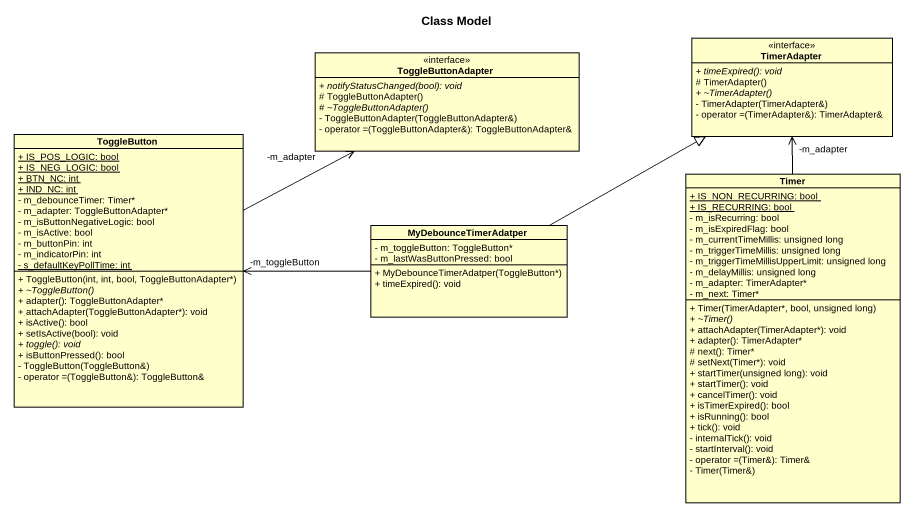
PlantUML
@startuml
title Class Model
hide circle
hide empty members
skinparam classAttributeIconSize 0
class ToggleButtonAdapter <<interface>> {
  {abstract} + notifyStatusChanged(bool): void
  # ToggleButtonAdapter()
  {abstract} # ~ToggleButtonAdapter()
  - ToggleButtonAdapter(ToggleButtonAdapter&)
  - operator =(ToggleButtonAdapter&): ToggleButtonAdapter&
}
class TimerAdapter <<interface>> {
  {abstract} + timeExpired(): void
  # TimerAdapter()
  {abstract} + ~TimerAdapter()
  - TimerAdapter(TimerAdapter&)
  - operator =(TimerAdapter&): TimerAdapter&
}
class ToggleButton {
  {static} + IS_POS_LOGIC: bool
  {static} + IS_NEG_LOGIC: bool
  {static} + BTN_NC: int
  {static} + IND_NC: int
  - m_debounceTimer: Timer*
  - m_adapter: ToggleButtonAdapter*
  - m_isButtonNegativeLogic: bool
  - m_isActive: bool
  - m_buttonPin: int
  - m_indicatorPin: int
  {static} - s_defaultKeyPollTime: int
  + ToggleButton(int, int, bool, ToggleButtonAdapter*)
  {abstract} + ~ToggleButton()
  + adapter(): ToggleButtonAdapter*
  + attachAdapter(ToggleButtonAdapter*): void
  + isActive(): bool
  + setIsActive(bool): void
  {abstract} + toggle(): void
  + isButtonPressed(): bool
  - ToggleButton(ToggleButton&)
  - operator =(ToggleButton&): ToggleButton&
}
class Timer {
  {static} + IS_NON_RECURRING: bool
  {static} + IS_RECURRING: bool
  - m_isRecurring: bool
  - m_isExpiredFlag: bool
  - m_currentTimeMillis: unsigned long
  - m_triggerTimeMillis: unsigned long
  - m_triggerTimeMillisUpperLimit: unsigned long
  - m_delayMillis: unsigned long
  - m_adapter: TimerAdapter*
  - m_next: Timer*
  + Timer(TimerAdapter*, bool, unsigned long)
  {abstract} + ~Timer()
  + attachAdapter(TimerAdapter*): void
  + adapter(): TimerAdapter*
  # next(): Timer*
  # setNext(Timer*): void
  + startTimer(unsigned long): void
  + startTimer(): void
  + cancelTimer(): void
  + isTimerExpired(): bool
  + isRunning(): bool
  + tick(): void
  - internalTick(): void
  - startInterval(): void
  - operator =(Timer&): Timer&
  - Timer(Timer&)
}
class MyDebounceTimerAdatper {
  - m_toggleButton: ToggleButton*
  - m_lastWasButtonPressed: bool
  + MyDebounceTimerAdatper(ToggleButton*)
  + timeExpired(): void
}
ToggleButton -right-> "-m_adapter" ToggleButtonAdapter
Timer -up-> "-m_adapter" TimerAdapter
MyDebounceTimerAdatper -right-|> TimerAdapter
MyDebounceTimerAdatper -left-> "-m_toggleButton" ToggleButton
@enduml
